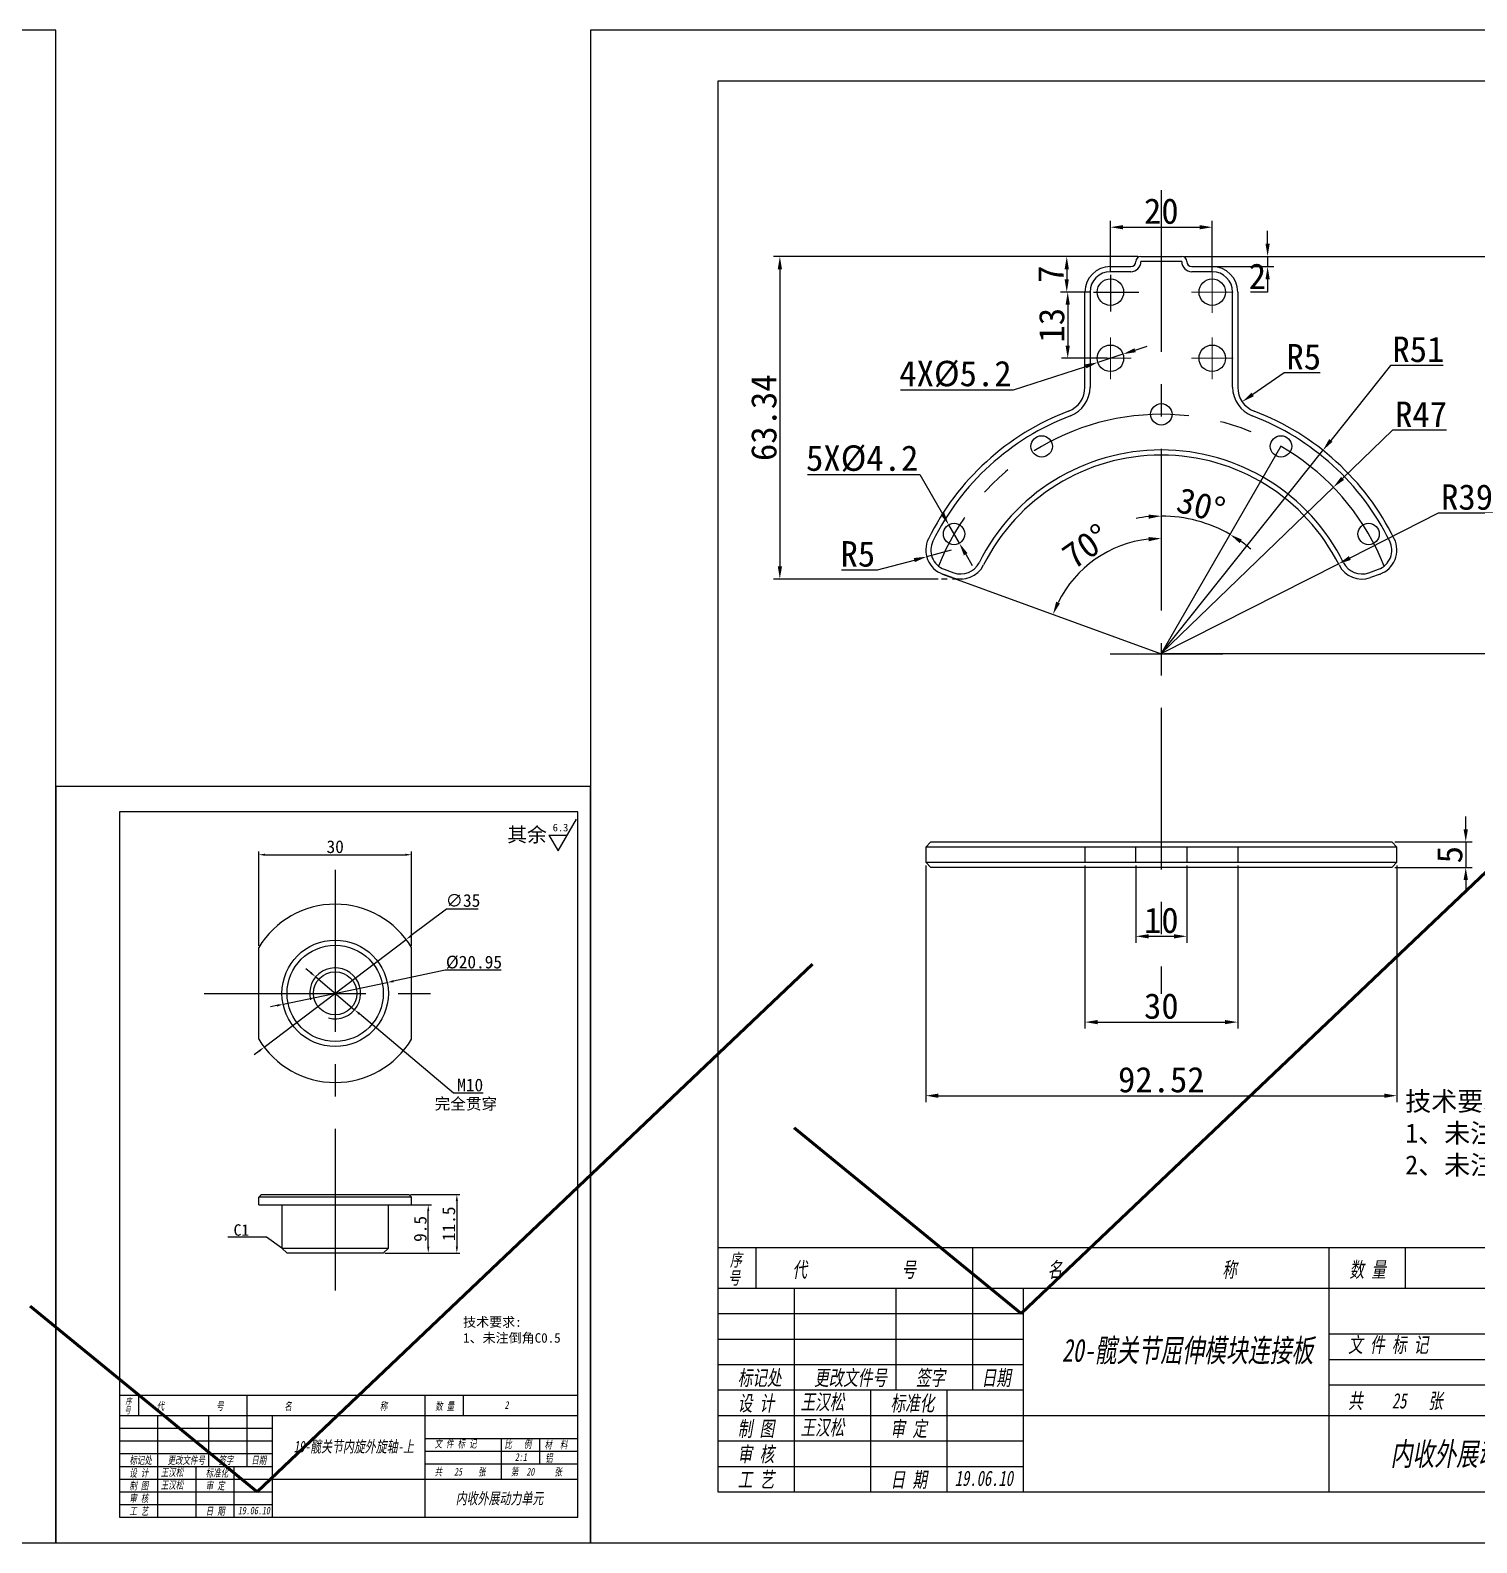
# Model space of a CAD drawing. Header units: millimetres. Extents: x 8840 to 20870, y -7456 to 1741.
# Drawn here: x 14509.9 to 14794, y -6249.8 to -5952.8 of the extents above; entities that cross this region are included whole.
import ezdxf

# ---------------------------------------------------------------- set-up
doc = ezdxf.new("R2010")
doc.units = ezdxf.units.MM
doc.linetypes.add('CENTER', pattern=[50.8, 31.75, -6.35, 6.35, -6.35])
doc.linetypes.add('JIS_02_2.0', pattern=[3, 2, -1])
doc.layers.get('0').update_dxf_attribs({"lineweight": 25})
for name, color, linetype in [('中心线', 5, 'CENTER'), ('临时线', 6, 'Continuous'), ('尺寸', 4, 'Continuous'), ('尺寸标注', 4, 'Continuous'), ('文字', 7, 'Continuous'), ('细实线', 2, 'Continuous'), ('虚线', 1, 'JIS_02_2.0')]:
    doc.layers.add(name, color=color, linetype=linetype)
doc.layers.add('粗实线', color=7, linetype='Continuous', lineweight=25)
doc.styles.get("Standard").update_dxf_attribs({"font": ''})
doc.styles.add('样式 2', font='', dxfattribs={"width": 0.7, "oblique": 10})
doc.styles.get('Standard').set_extended_font_data('SimSun')
doc.styles.get('样式 2').set_extended_font_data('SimSun')
doc.dimstyles.new('ISO-25 1.1', dxfattribs={"dimtxt": 5, "dimasz": 2.5, "dimexe": 1.25, "dimexo": 0.625, "dimtad": 1, "dimtoh": 1, "dimdsep": 46, "dimtxsty": 'Standard', "dimcen": 2.5, "dimclrt": 7, "dimadec": 0, "dimazin": 0, "dimtfac": 1, "dimtmove": 0, "dimatfit": 3, "dimfxl": 1, "dimarcsym": 0})
doc.dimstyles.new('ISO-25 2.1', dxfattribs={"dimscale": 0.5, "dimtxt": 5, "dimasz": 2.5, "dimexe": 1.25, "dimexo": 0.625, "dimtad": 1, "dimtoh": 1, "dimdec": 1, "dimdsep": 46, "dimtxsty": 'Standard', "dimcen": 2.5, "dimclrt": 7, "dimadec": 0, "dimazin": 0, "dimtfac": 1, "dimtdec": 1, "dimtmove": 0, "dimatfit": 3, "dimfxl": 1, "dimarcsym": 0})

# ---------------------------------------------------------------- blocks, each defined once
blk = doc.blocks.new('ra')
at = {"layer": '细实线'}
for p, q in [((0, 0), (6, 10.39)), ((-3, 5.2), (0, 0)), ((-3, 5.2), (3, 5.2))]:
    blk.add_line(p, q, dxfattribs=at)
at = {"layer": '文字'}
blk.add_attdef('RA', (-1.78, 6.39), '', height=2.5, dxfattribs=at)
blk = doc.blocks.new('*D801')
at = {"layer": 'Defpoints', "color": 0}
for p in [(14583.73, -6131.37), (14555.85, -6152.52)]:
    blk.add_point(p, dxfattribs=at)
at = {"layer": '尺寸标注', "color": 0, "lineweight": -2}
for p, q in [((14591.62, -6125.38), (14584.73, -6130.61)), ((14597.84, -6125.38), (14591.62, -6125.38)), ((14555.85, -6152.52), (14583.73, -6131.37)), ((14554.85, -6153.28), (14553.86, -6154.03))]:
    blk.add_line(p, q, dxfattribs=at)
at = {"layer": '尺寸标注', "color": 0}
for points in [[(14584.6, -6130.44), (14584.85, -6130.78), (14583.73, -6131.37)], [(14554.73, -6153.11), (14554.98, -6153.44), (14555.85, -6152.52)]]:
    blk.add_solid(points, dxfattribs=at)
at = {"layer": '尺寸标注', "color": 7, "insert": (14594.89, -6123.72), "char_height": 2.5, "attachment_point": 5}
blk.add_mtext('∅35', dxfattribs=at)
blk = doc.blocks.new('*D802')
at = {"layer": 'Defpoints', "color": 0}
for p in [(14565.97, -6138.72), (14573.61, -6145.17)]:
    blk.add_point(p, dxfattribs=at)
at = {"layer": '尺寸标注', "color": 0, "lineweight": -2}
for p, q in [((14565.01, -6137.91), (14564.05, -6137.11)), ((14565.97, -6138.72), (14573.61, -6145.17)), ((14593.01, -6161.52), (14574.57, -6145.97)), ((14598.85, -6161.52), (14593.01, -6161.52))]:
    blk.add_line(p, q, dxfattribs=at)
at = {"layer": '尺寸标注', "color": 0}
for points in [[(14565.14, -6137.76), (14564.88, -6138.07), (14565.97, -6138.72)], [(14574.7, -6145.81), (14574.43, -6146.13), (14573.61, -6145.17)]]:
    blk.add_solid(points, dxfattribs=at)
at = {"layer": '尺寸标注', "color": 7, "insert": (14596.3, -6159.96), "char_height": 2.5, "attachment_point": 5}
blk.add_mtext('M10', dxfattribs=at)
blk = doc.blocks.new('*D803')
at = {"layer": 'Defpoints', "color": 0}
for p in [(14580.02, -6139.8), (14559.56, -6144.09)]:
    blk.add_point(p, dxfattribs=at)
at = {"layer": '尺寸标注', "color": 0, "lineweight": -2}
for p, q in [((14591.39, -6137.42), (14581.24, -6139.54)), ((14602.37, -6137.42), (14591.39, -6137.42)), ((14559.56, -6144.09), (14580.02, -6139.8)), ((14558.34, -6144.34), (14557.11, -6144.6))]:
    blk.add_line(p, q, dxfattribs=at)
at = {"layer": '尺寸标注', "color": 0}
for points in [[(14581.2, -6139.34), (14581.28, -6139.75), (14580.02, -6139.8)], [(14558.29, -6144.14), (14558.38, -6144.55), (14559.56, -6144.09)]]:
    blk.add_solid(points, dxfattribs=at)
at = {"layer": '尺寸标注', "color": 7, "insert": (14597.04, -6135.85), "char_height": 2.5, "attachment_point": 5}
blk.add_mtext('%%c20.95', dxfattribs=at)
blk = doc.blocks.new('*D804')
at = {"layer": 'Defpoints', "color": 0}
for p in [(14584.79, -6114.72), (14554.79, -6132.93), (14584.79, -6132.93)]:
    blk.add_point(p, dxfattribs=at)
at = {"layer": '尺寸标注', "color": 0, "lineweight": -2}
for p, q in [((14554.79, -6132.62), (14554.79, -6114.09)), ((14556.04, -6114.72), (14583.54, -6114.72)), ((14584.79, -6132.62), (14584.79, -6114.09))]:
    blk.add_line(p, q, dxfattribs=at)
at = {"layer": '尺寸标注', "color": 0}
for points in [[(14556.04, -6114.51), (14556.04, -6114.93), (14554.79, -6114.72)], [(14583.54, -6114.51), (14583.54, -6114.93), (14584.79, -6114.72)]]:
    blk.add_solid(points, dxfattribs=at)
at = {"layer": '尺寸标注', "color": 7, "insert": (14569.79, -6113.16), "char_height": 2.5, "attachment_point": 5}
blk.add_mtext('30', dxfattribs=at)
blk = doc.blocks.new('*D805')
at = {"layer": 'Defpoints', "color": 0}
for p in [(14580.24, -6183.45), (14588.07, -6183.45), (14579.24, -6192.95)]:
    blk.add_point(p, dxfattribs=at)
at = {"layer": '尺寸标注', "color": 0, "lineweight": -2}
for p, q in [((14580.55, -6183.45), (14588.69, -6183.45)), ((14588.07, -6191.7), (14588.07, -6184.7)), ((14579.55, -6192.95), (14588.69, -6192.95))]:
    blk.add_line(p, q, dxfattribs=at)
at = {"layer": '尺寸标注', "color": 0}
for points in [[(14587.86, -6184.7), (14588.27, -6184.7), (14588.07, -6183.45)], [(14587.86, -6191.7), (14588.27, -6191.7), (14588.07, -6192.95)]]:
    blk.add_solid(points, dxfattribs=at)
at = {"layer": '尺寸标注', "color": 7, "insert": (14586.5, -6188.2), "char_height": 2.5, "attachment_point": 5, "rotation": 90}
blk.add_mtext('9.5', dxfattribs=at)
blk = doc.blocks.new('*D806')
at = {"layer": 'Defpoints', "color": 0}
for p in [(14584.29, -6181.45), (14579.24, -6192.95), (14593.68, -6192.95)]:
    blk.add_point(p, dxfattribs=at)
at = {"layer": '尺寸标注', "color": 0, "lineweight": -2}
for p, q in [((14584.6, -6181.45), (14594.3, -6181.45)), ((14593.68, -6182.7), (14593.68, -6191.7)), ((14579.55, -6192.95), (14594.3, -6192.95))]:
    blk.add_line(p, q, dxfattribs=at)
at = {"layer": '尺寸标注', "color": 0}
for points in [[(14593.47, -6182.7), (14593.89, -6182.7), (14593.68, -6181.45)], [(14593.47, -6191.7), (14593.89, -6191.7), (14593.68, -6192.95)]]:
    blk.add_solid(points, dxfattribs=at)
at = {"layer": '尺寸标注', "color": 7, "insert": (14592.12, -6187.2), "char_height": 2.5, "attachment_point": 5, "rotation": 90}
blk.add_mtext('11.5', dxfattribs=at)
blk = doc.blocks.new('SW_CENTERMARKSYMBOL_2')
at = {"color": 0, "linetype": 'Continuous', "lineweight": 0}
for p, q in [((0, 2.5), (0, 4.1)), ((-2.5, 0), (-4.1, 0)), ((0, 0), (-2.5, 0)), ((0, 0), (0, 2.5)), ((0, 0), (0, -2.5)), ((0, 0), (2.5, 0)), ((2.5, 0), (4.1, 0)), ((0, -2.5), (0, -4.1))]:
    blk.add_line(p, q, dxfattribs=at)
blk = doc.blocks.new('SW_CENTERMARKSYMBOL_3')
at = {"color": 0, "linetype": 'Continuous', "lineweight": 0}
for p, q in [((0, 2.5), (0, 4.1)), ((-2.5, 0), (-4.1, 0)), ((0, 0), (-2.5, 0)), ((0, 0), (0, 2.5)), ((0, 0), (0, -2.5)), ((0, 0), (2.5, 0)), ((2.5, 0), (4.1, 0)), ((0, -2.5), (0, -4.1))]:
    blk.add_line(p, q, dxfattribs=at)
blk = doc.blocks.new('SW_CENTERMARKSYMBOL_4')
at = {"color": 0, "linetype": 'Continuous', "lineweight": 0}
for p, q in [((0, 2.5), (0, 4.1)), ((-2.5, 0), (-4.1, 0)), ((0, 0), (-2.5, 0)), ((0, 0), (0, 2.5)), ((0, 0), (0, -2.5)), ((0, 0), (2.5, 0)), ((2.5, 0), (4.1, 0)), ((0, -2.5), (0, -4.1))]:
    blk.add_line(p, q, dxfattribs=at)
blk = doc.blocks.new('*D807')
at = {"layer": 'Defpoints', "color": 0}
for p in [(14777.28, -6112.21), (14777.28, -6117.21), (14791.8, -6117.21)]:
    blk.add_point(p, dxfattribs=at)
at = {"layer": '尺寸标注', "color": 0, "lineweight": -2}
for p, q in [((14791.8, -6109.71), (14791.8, -6107.21)), ((14777.9, -6112.21), (14793.05, -6112.21)), ((14791.8, -6112.21), (14791.8, -6117.21)), ((14777.9, -6117.21), (14793.05, -6117.21)), ((14791.8, -6119.71), (14791.8, -6122.21))]:
    blk.add_line(p, q, dxfattribs=at)
at = {"layer": '尺寸标注', "color": 0}
for points in [[(14791.38, -6109.71), (14792.22, -6109.71), (14791.8, -6112.21)], [(14791.38, -6119.71), (14792.22, -6119.71), (14791.8, -6117.21)]]:
    blk.add_solid(points, dxfattribs=at)
at = {"layer": '尺寸标注', "color": 7, "insert": (14788.67, -6114.71), "char_height": 5, "attachment_point": 5, "rotation": 90}
blk.add_mtext('5', dxfattribs=at)
blk = doc.blocks.new('*D808')
at = {"layer": 'Defpoints', "color": 0}
for p in [(14727.02, -6116.21), (14737.02, -6116.21), (14737.02, -6130.74)]:
    blk.add_point(p, dxfattribs=at)
at = {"layer": '尺寸标注', "color": 0, "lineweight": -2}
for p, q in [((14727.02, -6116.83), (14727.02, -6131.99)), ((14737.02, -6116.83), (14737.02, -6131.99)), ((14729.52, -6130.74), (14734.52, -6130.74))]:
    blk.add_line(p, q, dxfattribs=at)
at = {"layer": '尺寸标注', "color": 0}
for points in [[(14729.52, -6130.33), (14729.52, -6131.16), (14727.02, -6130.74)], [(14734.52, -6130.33), (14734.52, -6131.16), (14737.02, -6130.74)]]:
    blk.add_solid(points, dxfattribs=at)
at = {"layer": '尺寸标注', "color": 7, "insert": (14732.02, -6127.62), "char_height": 5, "attachment_point": 5}
blk.add_mtext('10', dxfattribs=at)
blk = doc.blocks.new('*D809')
at = {"layer": 'Defpoints', "color": 0}
for p in [(14717.02, -6116.21), (14747.02, -6116.21), (14747.02, -6147.59)]:
    blk.add_point(p, dxfattribs=at)
at = {"layer": '尺寸标注', "color": 0, "lineweight": -2}
for p, q in [((14717.02, -6116.83), (14717.02, -6148.84)), ((14747.02, -6116.83), (14747.02, -6148.84)), ((14719.52, -6147.59), (14744.52, -6147.59))]:
    blk.add_line(p, q, dxfattribs=at)
at = {"layer": '尺寸标注', "color": 0}
for points in [[(14719.52, -6147.17), (14719.52, -6148.01), (14717.02, -6147.59)], [(14744.52, -6147.17), (14744.52, -6148.01), (14747.02, -6147.59)]]:
    blk.add_solid(points, dxfattribs=at)
at = {"layer": '尺寸标注', "color": 7, "insert": (14732.02, -6144.47), "char_height": 5, "attachment_point": 5}
blk.add_mtext('30', dxfattribs=at)
blk = doc.blocks.new('*D810')
at = {"layer": 'Defpoints', "color": 0}
for p in [(14685.76, -6116.21), (14778.28, -6116.21), (14778.28, -6162.04)]:
    blk.add_point(p, dxfattribs=at)
at = {"layer": '尺寸标注', "color": 0, "lineweight": -2}
for p, q in [((14685.76, -6116.83), (14685.76, -6163.29)), ((14778.28, -6116.83), (14778.28, -6163.29)), ((14688.26, -6162.04), (14775.78, -6162.04))]:
    blk.add_line(p, q, dxfattribs=at)
at = {"layer": '尺寸标注', "color": 0}
for points in [[(14688.26, -6161.62), (14688.26, -6162.46), (14685.76, -6162.04)], [(14775.78, -6161.62), (14775.78, -6162.46), (14778.28, -6162.04)]]:
    blk.add_solid(points, dxfattribs=at)
at = {"layer": '尺寸标注', "color": 7, "insert": (14732.02, -6158.92), "char_height": 5, "attachment_point": 5}
blk.add_mtext('92.52', dxfattribs=at)
blk = doc.blocks.new('*D811')
at = {"layer": 'Defpoints', "color": 0}
for p in [(14742.02, -5991.5), (14722.02, -6000.87), (14742.02, -6000.94)]:
    blk.add_point(p, dxfattribs=at)
at = {"layer": '尺寸标注', "color": 0, "lineweight": -2}
for p, q in [((14722.02, -6000.25), (14722.02, -5990.25)), ((14742.02, -6000.32), (14742.02, -5990.25)), ((14724.52, -5991.5), (14739.52, -5991.5))]:
    blk.add_line(p, q, dxfattribs=at)
at = {"layer": '尺寸标注', "color": 0}
for points in [[(14724.52, -5991.08), (14724.52, -5991.92), (14722.02, -5991.5)], [(14739.52, -5991.08), (14739.52, -5991.92), (14742.02, -5991.5)]]:
    blk.add_solid(points, dxfattribs=at)
at = {"layer": '尺寸标注', "color": 7, "insert": (14732.02, -5988.37), "char_height": 5, "attachment_point": 5}
blk.add_mtext('20', dxfattribs=at)
blk = doc.blocks.new('*D812')
at = {"layer": 'Defpoints', "color": 0}
for p in [(14718.7, -6004.24), (14713.64, -6017.24), (14722.02, -6017.24)]:
    blk.add_point(p, dxfattribs=at)
at = {"layer": '尺寸标注', "color": 0, "lineweight": -2}
for p, q in [((14718.08, -6004.24), (14712.39, -6004.24)), ((14713.64, -6006.74), (14713.64, -6014.74)), ((14721.4, -6017.24), (14712.39, -6017.24))]:
    blk.add_line(p, q, dxfattribs=at)
at = {"layer": '尺寸标注', "color": 0}
for points in [[(14713.22, -6006.74), (14714.06, -6006.74), (14713.64, -6004.24)], [(14713.22, -6014.74), (14714.06, -6014.74), (14713.64, -6017.24)]]:
    blk.add_solid(points, dxfattribs=at)
at = {"layer": '尺寸标注', "color": 7, "insert": (14710.51, -6010.74), "char_height": 5, "attachment_point": 5, "rotation": 90}
blk.add_mtext('13', dxfattribs=at)
blk = doc.blocks.new('*D813')
at = {"layer": 'Defpoints', "color": 0}
for p in [(14728.02, -5997.24), (14713.45, -6004.24), (14718.7, -6004.24)]:
    blk.add_point(p, dxfattribs=at)
at = {"layer": '尺寸标注', "color": 0, "lineweight": -2}
for p, q in [((14727.4, -5997.24), (14712.2, -5997.24)), ((14713.45, -5999.74), (14713.45, -6001.74)), ((14718.08, -6004.24), (14712.2, -6004.24))]:
    blk.add_line(p, q, dxfattribs=at)
at = {"layer": '尺寸标注', "color": 0}
for points in [[(14713.03, -5999.74), (14713.86, -5999.74), (14713.45, -5997.24)], [(14713.03, -6001.74), (14713.86, -6001.74), (14713.45, -6004.24)]]:
    blk.add_solid(points, dxfattribs=at)
at = {"layer": '尺寸标注', "color": 7, "insert": (14710.32, -6000.74), "char_height": 5, "attachment_point": 5, "rotation": 90}
blk.add_mtext('7', dxfattribs=at)
blk = doc.blocks.new('*D814')
at = {"layer": 'Defpoints', "color": 0}
for p in [(14736.02, -5997.24), (14738.02, -5999.24), (14752.89, -5999.24)]:
    blk.add_point(p, dxfattribs=at)
at = {"layer": '尺寸标注', "color": 0, "lineweight": -2}
for p, q in [((14752.89, -5994.74), (14752.89, -5992.24)), ((14736.65, -5997.24), (14754.14, -5997.24)), ((14738.65, -5999.24), (14754.14, -5999.24)), ((14752.89, -5997.24), (14752.89, -5999.24)), ((14752.89, -6001.74), (14752.89, -6004.24)), ((14752.89, -6004.24), (14749.52, -6004.24))]:
    blk.add_line(p, q, dxfattribs=at)
at = {"layer": '尺寸标注', "color": 0}
for points in [[(14752.48, -5994.74), (14753.31, -5994.74), (14752.89, -5997.24)], [(14752.48, -6001.74), (14753.31, -6001.74), (14752.89, -5999.24)]]:
    blk.add_solid(points, dxfattribs=at)
at = {"layer": '尺寸标注', "color": 7, "insert": (14750.89, -6001.12), "char_height": 5, "attachment_point": 5}
blk.add_mtext('2', dxfattribs=at)
blk = doc.blocks.new('*D815')
at = {"layer": 'Defpoints', "color": 0, "lineweight": 30}
for p in [(14752.02, -6022.94), (14747.9, -6025.77)]:
    blk.add_point(p, dxfattribs=at)
at = {"layer": '尺寸标注', "color": 0, "lineweight": -2}
for p, q in [((14756.14, -6020.1), (14749.96, -6024.35)), ((14763.21, -6020.1), (14756.14, -6020.1))]:
    blk.add_line(p, q, dxfattribs=at)
at = {"layer": '尺寸标注', "color": 0, "lineweight": 30}
blk.add_solid([(14749.72, -6024.01), (14750.2, -6024.7), (14747.9, -6025.77)], dxfattribs=at)
at = {"layer": '尺寸标注', "color": 7, "insert": (14759.99, -6016.98), "char_height": 5, "attachment_point": 5}
blk.add_mtext('R5', dxfattribs=at)
blk = doc.blocks.new('*D816')
at = {"layer": 'Defpoints', "color": 0}
for p in [(14724.49, -6016.43), (14719.55, -6018.05)]:
    blk.add_point(p, dxfattribs=at)
at = {"layer": '尺寸标注', "color": 0, "lineweight": -2}
for p, q in [((14724.49, -6016.43), (14719.55, -6018.05)), ((14726.87, -6015.66), (14729.24, -6014.88)), ((14703.01, -6023.46), (14717.17, -6018.83)), ((14680.8, -6023.46), (14703.01, -6023.46))]:
    blk.add_line(p, q, dxfattribs=at)
at = {"layer": '尺寸标注', "color": 0}
for points in [[(14726.74, -6015.26), (14727, -6016.05), (14724.49, -6016.43)], [(14717.04, -6018.43), (14717.3, -6019.22), (14719.55, -6018.05)]]:
    blk.add_solid(points, dxfattribs=at)
at = {"layer": '尺寸标注', "color": 7, "insert": (14691.59, -6020.34), "char_height": 5, "attachment_point": 5}
blk.add_mtext('4X%%c5.2', dxfattribs=at)
blk = doc.blocks.new('*D817')
at = {"layer": 'Defpoints', "color": 0}
for p in [(14763.75, -6035.32), (14732.02, -6075.24)]:
    blk.add_point(p, dxfattribs=at)
at = {"layer": '尺寸标注', "color": 0, "lineweight": -2}
for p, q in [((14777.01, -6018.63), (14765.31, -6033.36)), ((14787.36, -6018.63), (14777.01, -6018.63)), ((14732.02, -6075.24), (14763.75, -6035.32))]:
    blk.add_line(p, q, dxfattribs=at)
at = {"layer": '尺寸标注', "color": 0}
blk.add_solid([(14764.98, -6033.1), (14765.63, -6033.62), (14763.75, -6035.32)], dxfattribs=at)
at = {"layer": '尺寸标注', "color": 7, "insert": (14782.5, -6015.51), "char_height": 5, "attachment_point": 5}
blk.add_mtext('R51', dxfattribs=at)
blk = doc.blocks.new('*D818')
at = {"layer": 'Defpoints', "color": 0}
for p in [(14765.81, -6042.57), (14732.02, -6075.24)]:
    blk.add_point(p, dxfattribs=at)
at = {"layer": '尺寸标注', "color": 0, "lineweight": -2}
for p, q in [((14777.39, -6031.36), (14767.6, -6040.83)), ((14788.04, -6031.36), (14777.39, -6031.36)), ((14732.02, -6075.24), (14765.81, -6042.57))]:
    blk.add_line(p, q, dxfattribs=at)
at = {"layer": '尺寸标注', "color": 0}
blk.add_solid([(14767.31, -6040.53), (14767.89, -6041.13), (14765.81, -6042.57)], dxfattribs=at)
at = {"layer": '尺寸标注', "color": 7, "insert": (14783.03, -6028.24), "char_height": 5, "attachment_point": 5}
blk.add_mtext('R47', dxfattribs=at)
blk = doc.blocks.new('*D819')
at = {"layer": 'Defpoints', "color": 0}
for p in [(14732.02, -5984.25), (14755.52, -6034.54), (14741.26, -6049.85), (14732.02, -6075.24), (14732.02, -6142.02)]:
    blk.add_point(p, dxfattribs=at)
at = {"layer": '尺寸标注', "color": 0, "lineweight": -2}
for start, end in [(95.3022, 100.6044), (60, 90), (49.3956, 54.6978)]:
    blk.add_arc((14732.02, -6075.24), 27.02, start, end, dxfattribs=at)
at = {"layer": '尺寸标注', "color": 0}
for points in [[(14729.5, -6047.92), (14729.54, -6048.75), (14732.02, -6048.22)], [(14747.41, -6053.54), (14747.86, -6052.84), (14745.53, -6051.84)]]:
    blk.add_solid(points, dxfattribs=at)
at = {"layer": '尺寸标注', "color": 7, "insert": (14739.82, -6046.12), "char_height": 5, "attachment_point": 5, "rotation": 345}
blk.add_mtext('30°', dxfattribs=at)
blk = doc.blocks.new('*D820')
at = {"layer": 'Defpoints', "color": 0}
for p in [(14690.27, -6049.92), (14692.36, -6053.56)]:
    blk.add_point(p, dxfattribs=at)
at = {"layer": '尺寸标注', "color": 0, "lineweight": -2}
for p, q in [((14662.57, -6040.08), (14684.61, -6040.08)), ((14684.61, -6040.08), (14689.02, -6047.75)), ((14692.36, -6053.56), (14690.27, -6049.92)), ((14693.61, -6055.73), (14694.86, -6057.9))]:
    blk.add_line(p, q, dxfattribs=at)
at = {"layer": '尺寸标注', "color": 0}
for points in [[(14689.39, -6047.55), (14688.66, -6047.96), (14690.27, -6049.92)], [(14693.97, -6055.52), (14693.25, -6055.94), (14692.36, -6053.56)]]:
    blk.add_solid(points, dxfattribs=at)
at = {"layer": '尺寸标注', "color": 7, "insert": (14673.28, -6036.95), "char_height": 5, "attachment_point": 5}
blk.add_mtext('5X%%c4.2', dxfattribs=at)
blk = doc.blocks.new('*D821')
at = {"layer": 'Defpoints', "color": 0}
for p in [(14732.02, -5984.25), (14723.06, -6054.46), (14689.05, -6059.6), (14732.02, -6075.24), (14732.02, -6142.02)]:
    blk.add_point(p, dxfattribs=at)
at = {"layer": '尺寸标注', "color": 0, "lineweight": -2}
blk.add_arc((14732.02, -6075.24), 22.63, 96.3333, 153.6667, dxfattribs=at)
at = {"layer": '尺寸标注', "color": 0}
for points in [[(14729.5, -6052.34), (14729.55, -6053.17), (14732.02, -6052.61)], [(14712.12, -6065.37), (14711.36, -6065.04), (14710.76, -6067.5)]]:
    blk.add_solid(points, dxfattribs=at)
at = {"layer": '尺寸标注', "color": 7, "insert": (14717.25, -6054.15), "char_height": 5, "attachment_point": 5, "rotation": 35}
blk.add_mtext('70°', dxfattribs=at)
blk = doc.blocks.new('*D822')
at = {"layer": 'Defpoints', "color": 0}
for p in [(14690.76, -6054.9), (14685.93, -6056.21)]:
    blk.add_point(p, dxfattribs=at)
at = {"layer": '尺寸标注', "color": 0, "lineweight": -2}
for p, q in [((14690.76, -6054.9), (14685.93, -6056.21)), ((14676.28, -6058.81), (14683.52, -6056.86)), ((14669.21, -6058.81), (14676.28, -6058.81))]:
    blk.add_line(p, q, dxfattribs=at)
at = {"layer": '尺寸标注', "color": 0}
blk.add_solid([(14683.41, -6056.46), (14683.63, -6057.26), (14685.93, -6056.21)], dxfattribs=at)
at = {"layer": '尺寸标注', "color": 7, "insert": (14672.43, -6055.69), "char_height": 5, "attachment_point": 5}
blk.add_mtext('R5', dxfattribs=at)
blk = doc.blocks.new('*D823')
at = {"layer": 'Defpoints', "color": 0}
for p in [(14766.8, -6057.6), (14732.02, -6075.24)]:
    blk.add_point(p, dxfattribs=at)
at = {"layer": '尺寸标注', "color": 0, "lineweight": -2}
for p, q in [((14786.41, -6047.65), (14769.03, -6056.47)), ((14797.09, -6047.65), (14786.41, -6047.65)), ((14732.02, -6075.24), (14766.8, -6057.6))]:
    blk.add_line(p, q, dxfattribs=at)
at = {"layer": '尺寸标注', "color": 0}
blk.add_solid([(14768.84, -6056.09), (14769.22, -6056.84), (14766.8, -6057.6)], dxfattribs=at)
at = {"layer": '尺寸标注', "color": 7, "insert": (14792.06, -6044.52), "char_height": 5, "attachment_point": 5}
blk.add_mtext('R39', dxfattribs=at)
blk = doc.blocks.new('*D826')
at = {"layer": 'Defpoints', "color": 0}
for p in [(14736.02, -5997.24), (14811.67, -5997.24), (14732.02, -6075.24)]:
    blk.add_point(p, dxfattribs=at)
at = {"layer": '尺寸标注', "color": 0, "lineweight": -2}
for p, q in [((14736.65, -5997.24), (14812.92, -5997.24)), ((14811.67, -6072.74), (14811.67, -5999.74)), ((14732.65, -6075.24), (14812.92, -6075.24))]:
    blk.add_line(p, q, dxfattribs=at)
at = {"layer": '尺寸标注', "color": 0}
for points in [[(14811.25, -5999.74), (14812.08, -5999.74), (14811.67, -5997.24)], [(14811.25, -6072.74), (14812.08, -6072.74), (14811.67, -6075.24)]]:
    blk.add_solid(points, dxfattribs=at)
at = {"layer": '尺寸标注', "color": 7, "insert": (14808.54, -6036.24), "char_height": 5, "attachment_point": 5, "rotation": 90}
blk.add_mtext('78', dxfattribs=at)
blk = doc.blocks.new('*D827')
at = {"layer": 'Defpoints', "color": 0}
for p in [(14728.02, -5997.24), (14657.11, -6060.58), (14688.85, -6060.58)]:
    blk.add_point(p, dxfattribs=at)
at = {"layer": '尺寸标注', "color": 0, "lineweight": -2}
for p, q in [((14727.4, -5997.24), (14655.86, -5997.24)), ((14657.11, -5999.74), (14657.11, -6058.08)), ((14688.22, -6060.58), (14655.86, -6060.58))]:
    blk.add_line(p, q, dxfattribs=at)
at = {"layer": '尺寸标注', "color": 0}
for points in [[(14656.7, -5999.74), (14657.53, -5999.74), (14657.11, -5997.24)], [(14656.7, -6058.08), (14657.53, -6058.08), (14657.11, -6060.58)]]:
    blk.add_solid(points, dxfattribs=at)
at = {"layer": '尺寸标注', "color": 7, "insert": (14653.99, -6028.91), "char_height": 5, "attachment_point": 5, "rotation": 90}
blk.add_mtext('63.34', dxfattribs=at)
blk = doc.blocks.new('CHECK_DWG')
at = {"layer": '粗实线', "color": 1, "linetype": 'ByBlock', "lineweight": 50}
blk.add_line((0, 0), (109.02, 103.6), dxfattribs=at)
at = {"layer": '粗实线', "color": 1, "linetype": 'ByBlock', "lineweight": 50, "ltscale": 2}
blk.add_line((-44.59, 36.45), (0, 0), dxfattribs=at)

msp = doc.modelspace()

# ---------------------------------------------------------------- linework, layer by layer
for p, q in [((14824.91, -5962.824), (14644.91, -5962.824)), ((14644.91, -5962.824), (14644.91, -6239.824)), ((14617.41, -6106.324), (14527.41, -6106.324)), ((14527.41, -6106.324), (14527.41, -6244.824)), ((14617.41, -6244.824), (14617.41, -6106.324)), ((14644.91, -6191.824), (14824.91, -6191.824)), ((14652.41, -6191.824), (14652.41, -6199.824)), ((14694.91, -6191.824), (14694.91, -6199.824)), ((14764.91, -6191.824), (14764.91, -6239.824)), ((14779.91, -6191.824), (14779.91, -6199.824)), ((14644.91, -6199.824), (14824.91, -6199.824)), ((14704.91, -6199.824), (14704.91, -6239.824)), ((14764.91, -6208.824), (14824.91, -6208.824)), ((14644.91, -6214.824), (14704.91, -6214.824)), ((14527.41, -6220.824), (14617.41, -6220.824)), ((14531.16, -6220.824), (14531.16, -6224.824)), ((14552.41, -6220.824), (14552.41, -6224.824)), ((14587.41, -6220.824), (14587.41, -6244.824)), ((14594.91, -6220.824), (14594.91, -6224.824)), ((14527.41, -6224.824), (14617.41, -6224.824)), ((14557.41, -6224.824), (14557.41, -6244.824)), ((14704.91, -6224.824), (14824.91, -6224.824)), ((14587.41, -6229.324), (14617.41, -6229.324)), ((14527.41, -6232.324), (14557.41, -6232.324)), ((14557.41, -6237.324), (14617.41, -6237.324)), ((14644.91, -6239.824), (14824.91, -6239.824)), ((14527.41, -6244.824), (14617.41, -6244.824))]:
    msp.add_line(p, q)
for points in [[(14304.91, -6249.824), (14514.91, -6249.824), (14514.91, -5952.824), (14304.91, -5952.824)], [(14619.91, -6249.824), (14829.91, -6249.824), (14829.91, -5952.824), (14619.91, -5952.824)], [(14514.91, -6249.824), (14619.91, -6249.824), (14619.91, -6101.324), (14514.91, -6101.324)]]:
    msp.add_lwpolyline(points, close=True)
at = {"layer": '中心线'}
for p, q in [((14732.02, -5984.246), (14732.02, -6142.018)), ((14722.02, -6000.871), (14722.02, -6008.074)), ((14718.702, -6004.242), (14727.622, -6004.242)), ((14721.995, -6075.242), (14744.068, -6075.242)), ((14569.788, -6117.717), (14569.788, -6206.2)), ((14544.035, -6141.943), (14594.472, -6141.943))]:
    msp.add_line(p, q, dxfattribs=at)
msp.add_arc((14732.02, -6075.242), 47, 21.46631, 158.53369, dxfattribs=at)
at = {"layer": '临时线'}
for p, q in [((14659.91, -6199.824), (14659.91, -6239.824)), ((14679.91, -6199.824), (14679.91, -6219.824)), ((14694.91, -6199.824), (14694.91, -6219.824)), ((14644.91, -6204.824), (14704.91, -6204.824)), ((14644.91, -6209.824), (14704.91, -6209.824)), ((14764.91, -6213.824), (14824.91, -6213.824)), ((14764.91, -6218.824), (14824.91, -6218.824)), ((14644.91, -6219.824), (14704.91, -6219.824)), ((14674.91, -6219.824), (14674.91, -6239.824)), ((14689.91, -6219.824), (14689.91, -6239.824)), ((14534.91, -6224.824), (14534.91, -6244.824)), ((14544.91, -6224.824), (14544.91, -6234.824)), ((14552.41, -6224.824), (14552.41, -6234.824)), ((14644.91, -6224.824), (14704.91, -6224.824)), ((14527.41, -6227.324), (14557.41, -6227.324)), ((14527.41, -6229.824), (14557.41, -6229.824)), ((14602.391, -6229.324), (14602.391, -6237.324)), ((14609.891, -6229.324), (14609.891, -6234.324)), ((14644.91, -6229.824), (14704.91, -6229.824)), ((14587.41, -6231.824), (14617.41, -6231.824)), ((14527.41, -6234.824), (14557.41, -6234.824)), ((14542.41, -6234.824), (14542.41, -6244.824)), ((14549.91, -6234.824), (14549.91, -6244.824)), ((14587.41, -6234.324), (14617.41, -6234.324)), ((14644.91, -6234.824), (14704.91, -6234.824)), ((14527.41, -6237.324), (14557.41, -6237.324)), ((14527.41, -6239.824), (14557.41, -6239.824)), ((14527.41, -6242.324), (14557.41, -6242.324))]:
    msp.add_line(p, q, dxfattribs=at)
at = {"layer": '尺寸标注'}
for p, q in [((14732.02, -6075.242), (14755.52, -6034.539)), ((14689.05, -6059.603), (14732.02, -6075.242)), ((14556.295, -6189.821), (14548.693, -6189.791)), ((14559.338, -6191.951), (14556.295, -6189.821))]:
    msp.add_line(p, q, dxfattribs=at)
at = {"layer": '粗实线'}
for p, q in [((14722.02, -5999.242), (14726.02, -5999.242)), ((14728.02, -5997.242), (14736.02, -5997.242)), ((14736.02, -5998.242), (14728.02, -5998.242)), ((14738.02, -5999.242), (14742.02, -5999.242)), ((14726.02, -6000.242), (14722.02, -6000.242)), ((14742.02, -6000.242), (14738.02, -6000.242)), ((14717.02, -6022.936), (14717.02, -6004.242)), ((14718.02, -6004.242), (14718.02, -6022.936)), ((14746.02, -6022.936), (14746.02, -6004.242)), ((14689.392, -6058.663), (14691.283, -6059.351)), ((14772.757, -6059.351), (14774.648, -6058.663)), ((14690.941, -6060.291), (14689.05, -6059.603)), ((14774.99, -6059.603), (14773.099, -6060.291)), ((14686.76, -6112.206), (14685.76, -6113.206)), ((14686.76, -6112.206), (14687.173, -6112.206)), ((14687.173, -6112.206), (14714.163, -6112.206)), ((14714.163, -6112.206), (14718.02, -6112.206)), ((14718.02, -6112.206), (14722.02, -6112.206)), ((14722.02, -6112.206), (14726.02, -6112.206)), ((14726.02, -6112.206), (14728.02, -6112.206)), ((14728.02, -6112.206), (14736.02, -6112.206)), ((14736.02, -6112.206), (14738.02, -6112.206)), ((14738.02, -6112.206), (14742.02, -6112.206)), ((14742.02, -6112.206), (14746.02, -6112.206)), ((14746.02, -6112.206), (14749.877, -6112.206)), ((14749.877, -6112.206), (14776.867, -6112.206)), ((14776.867, -6112.206), (14777.28, -6112.206)), ((14778.28, -6113.206), (14777.28, -6112.206)), ((14685.76, -6113.206), (14685.76, -6116.206)), ((14686.276, -6113.206), (14685.76, -6113.206)), ((14713.806, -6113.206), (14686.276, -6113.206)), ((14717.02, -6113.206), (14713.806, -6113.206)), ((14722.02, -6113.206), (14717.02, -6113.206)), ((14717.02, -6113.206), (14717.02, -6116.206)), ((14726.02, -6113.206), (14722.02, -6113.206)), ((14727.02, -6113.206), (14726.02, -6113.206)), ((14728.02, -6113.206), (14727.02, -6113.206)), ((14727.02, -6116.206), (14727.02, -6113.206)), ((14736.02, -6113.206), (14728.02, -6113.206)), ((14737.02, -6113.206), (14736.02, -6113.206)), ((14737.02, -6113.206), (14737.02, -6116.206)), ((14738.02, -6113.206), (14737.02, -6113.206)), ((14742.02, -6113.206), (14738.02, -6113.206)), ((14747.02, -6113.206), (14742.02, -6113.206)), ((14750.234, -6113.206), (14747.02, -6113.206)), ((14747.02, -6113.206), (14747.02, -6116.206)), ((14777.764, -6113.206), (14750.234, -6113.206)), ((14778.28, -6113.206), (14777.764, -6113.206)), ((14778.28, -6116.206), (14778.28, -6113.206)), ((14685.76, -6116.206), (14686.76, -6117.206)), ((14685.76, -6116.206), (14686.276, -6116.206)), ((14686.276, -6116.206), (14713.806, -6116.206)), ((14687.173, -6117.206), (14686.76, -6117.206)), ((14714.163, -6117.206), (14687.173, -6117.206)), ((14713.806, -6116.206), (14717.02, -6116.206)), ((14718.02, -6117.206), (14714.163, -6117.206)), ((14717.02, -6116.206), (14722.02, -6116.206)), ((14722.02, -6117.206), (14718.02, -6117.206)), ((14722.02, -6116.206), (14726.02, -6116.206)), ((14726.02, -6117.206), (14722.02, -6117.206)), ((14726.02, -6116.206), (14727.02, -6116.206)), ((14728.02, -6117.206), (14726.02, -6117.206)), ((14727.02, -6116.206), (14728.02, -6116.206)), ((14728.02, -6116.206), (14736.02, -6116.206)), ((14736.02, -6117.206), (14728.02, -6117.206)), ((14736.02, -6116.206), (14737.02, -6116.206)), ((14738.02, -6117.206), (14736.02, -6117.206)), ((14737.02, -6116.206), (14738.02, -6116.206)), ((14738.02, -6116.206), (14742.02, -6116.206)), ((14742.02, -6117.206), (14738.02, -6117.206)), ((14742.02, -6116.206), (14747.02, -6116.206)), ((14746.02, -6117.206), (14742.02, -6117.206)), ((14749.877, -6117.206), (14746.02, -6117.206)), ((14747.02, -6116.206), (14750.234, -6116.206)), ((14776.867, -6117.206), (14749.877, -6117.206)), ((14750.234, -6116.206), (14777.764, -6116.206)), ((14777.28, -6117.206), (14776.867, -6117.206)), ((14777.28, -6117.206), (14778.28, -6116.206)), ((14777.764, -6116.206), (14778.28, -6116.206)), ((14554.788, -6150.957), (14554.788, -6132.929)), ((14584.788, -6150.957), (14584.788, -6132.929)), ((14554.788, -6183.451), (14554.788, -6181.951)), ((14584.788, -6181.951), (14554.788, -6181.951)), ((14554.788, -6183.451), (14584.788, -6183.451)), ((14555.288, -6181.451), (14584.288, -6181.451)), ((14559.338, -6183.451), (14559.338, -6191.951)), ((14580.238, -6191.951), (14580.238, -6183.451)), ((14584.788, -6183.451), (14584.788, -6181.951)), ((14559.338, -6191.951), (14560.338, -6192.951)), ((14559.338, -6191.951), (14580.238, -6191.951)), ((14579.238, -6192.951), (14580.238, -6191.951)), ((14579.238, -6192.951), (14560.338, -6192.951))]:
    msp.add_line(p, q, dxfattribs=at)
at = {"layer": '粗实线', "color": 1}
msp.add_line((14747.02, -6004.242), (14747.02, -6022.936), dxfattribs=at)
at = {"layer": '粗实线'}
for centre, radius in [((14722.02, -6004.242), 2.6), ((14742.02, -6004.242), 2.6), ((14722.02, -6017.242), 2.6), ((14742.02, -6017.242), 2.6), ((14732.02, -6028.242), 2.1), ((14708.52, -6034.539), 2.1), ((14755.52, -6034.539), 2.1), ((14691.317, -6051.742), 2.1), ((14772.723, -6051.742), 2.1), ((14569.788, -6141.943), 10.45), ((14569.788, -6141.943), 9.45), ((14569.788, -6141.943), 4.25)]:
    msp.add_circle(centre, radius, dxfattribs=at)
for centre, radius, start, end in [((14722.02, -6004.242), 5, 90, 180), ((14726.02, -5998.242), 2, 270, 0), ((14726.02, -5998.242), 1, 270, 0), ((14728.02, -5998.242), 1, 90, 180), ((14736.02, -5998.242), 1, 0, 90), ((14738.02, -5998.242), 2, 180, 270), ((14738.02, -5998.242), 1, 180, 270), ((14742.02, -6004.242), 5, 0, 90), ((14722.02, -6004.242), 4, 90, 180), ((14742.02, -6004.242), 4, 0, 90), ((14712.02, -6022.936), 5, 290.92483, 0), ((14712.02, -6022.936), 6, 290.92483, 0), ((14752.02, -6022.936), 6, 180, 249.07517), ((14732.02, -6075.242), 51, 110.92483, 153.75987), ((14732.02, -6075.242), 50, 110.92483, 153.75987), ((14732.02, -6075.242), 50, 26.24013, 69.07517), ((14732.02, -6075.242), 40, 26.52498, 153.47502), ((14732.02, -6075.242), 39, 26.52498, 153.47502), ((14690.76, -6054.904), 5, 153.75987, 250), ((14773.28, -6054.904), 5, 290, 26.24013), ((14690.76, -6054.904), 4, 153.75987, 250), ((14773.28, -6054.904), 4, 290, 26.24013), ((14692.651, -6055.593), 5, 250, 333.47502), ((14692.651, -6055.593), 4, 250, 333.47502), ((14771.389, -6055.593), 5, 206.52498, 290), ((14771.389, -6055.593), 4, 206.52498, 290), ((14569.788, -6141.943), 17.5, 31.00272, 148.99728), ((14569.788, -6141.943), 17.5, 211.00272, 328.99728)]:
    msp.add_arc(centre, radius, start, end, dxfattribs=at)
at = {"layer": '粗实线', "color": 1}
for centre, radius, start, end in [((14752.02, -6022.936), 5, 180, 249.07517), ((14732.02, -6075.242), 51, 26.24013, 69.07517)]:
    msp.add_arc(centre, radius, start, end, dxfattribs=at)
at = {"layer": '粗实线'}
for points in [[(14555.288, -6181.451), (14555.122, -6181.617), (14554.955, -6181.784), (14554.788, -6181.951)], [(14584.288, -6181.451), (14584.455, -6181.617), (14584.621, -6181.784), (14584.788, -6181.951)]]:
    msp.add_open_spline(points, degree=3, dxfattribs=at)
msp.add_point((14732.02, -6028.242), dxfattribs=at)
at = {"layer": '细实线'}
msp.add_arc((14569.788, -6141.943), 5, 255, 195, dxfattribs=at)
at = {"layer": '虚线'}
msp.add_line((14692.998, -6060.583), (14688.848, -6060.583), dxfattribs=at)

# ---------------------------------------------------------------- block references
at = {"layer": '中心线'}
for name, p in [('SW_CENTERMARKSYMBOL_4', (14742.02, -6004.242)), ('SW_CENTERMARKSYMBOL_2', (14722.02, -6017.242)), ('SW_CENTERMARKSYMBOL_3', (14742.02, -6017.242))]:
    msp.add_blockref(name, p, dxfattribs=at)
at = {"layer": '尺寸', "xscale": 0.5999999999985448, "yscale": 0.599999999999909, "zscale": 0.6}
msp.add_blockref('ra', (14613.576, -6113.97), dxfattribs=at).add_auto_attribs({'RA': '6.3'})
at = {"layer": '尺寸标注', "color": 0, "lineweight": 100}
msp.add_blockref('CHECK_DWG', (14704.502, -6204.824), dxfattribs=at)
at = {"layer": '尺寸标注', "lineweight": 100}
msp.add_blockref('CHECK_DWG', (14554.502, -6239.824), dxfattribs=at)

# ---------------------------------------------------------------- texts
at = {"style": '样式 2', "oblique": 10, "width": 0.7}
for s, height, p in [('序', 2.5, (14647.318, -6195.523)), ('代             号', 3, (14659.577, -6197.695)), ('名                      称', 3, (14709.708, -6197.695)), ('数 量', 3, (14768.965, -6197.695)), ('号', 2.5, (14646.972, -6199.077)), ('20-髋关节屈伸模块连接板', 4.5, (14712.488, -6214.289)), ('文 件 标 记', 3, (14768.717, -6212.454)), ('标记处', 3, (14648.847, -6218.93)), ('更改文件号', 3, (14663.847, -6218.93)), ('签字', 3, (14683.847, -6218.93)), ('日期', 3, (14696.736, -6218.93)), ('序', 1.25, (14528.614, -6222.673)), ('代             号', 1.5, (14534.744, -6223.76)), ('名                      称', 1.5, (14559.809, -6223.76)), ('数 量', 1.5, (14589.438, -6223.76)), ('2', 1.5, (14603.045, -6223.545)), ('设 计', 3, (14648.847, -6223.93)), ('王汉松', 3, (14661.18, -6223.672)), ('标准化', 3, (14678.847, -6223.93)), ('共    25   张', 3, (14768.717, -6223.454)), ('号', 1.25, (14528.441, -6224.45)), ('制 图', 3, (14648.847, -6228.93)), ('王汉松', 3, (14661.18, -6228.672)), ('审 定', 3, (14678.847, -6228.93)), ('19-髋关节内旋外旋轴-上', 2.25, (14561.652, -6232.057)), ('文 件 标 记', 1.5, (14589.314, -6231.139)), ('比   例', 1.5, (14603.026, -6231.248)), ('材  料', 1.5, (14610.894, -6231.327)), ('审 核', 3, (14648.847, -6233.93)), ('内收外展动力单元', 4.5, (14777.039, -6234.635)), ('标记处', 1.5, (14529.379, -6234.377)), ('更改文件号', 1.5, (14536.879, -6234.377)), ('签字', 1.5, (14546.879, -6234.377)), ('日期', 1.5, (14553.323, -6234.377)), ('2:1', 1.5, (14605.08, -6233.748)), ('铝', 1.5, (14611.033, -6233.969)), ('设 计', 1.5, (14529.379, -6236.877)), ('王汉松', 1.5, (14535.545, -6236.748)), ('标准化', 1.5, (14544.379, -6236.877)), ('共   25    张', 1.5, (14589.314, -6236.639)), ('第  20     张', 1.5, (14604.295, -6236.639)), ('工 艺', 3, (14648.847, -6238.93)), ('日 期', 3, (14678.847, -6238.93)), ('19.06.10', 3, (14691.455, -6238.669)), ('制 图', 1.5, (14529.379, -6239.377)), ('王汉松', 1.5, (14535.545, -6239.248)), ('审 定', 1.5, (14544.379, -6239.377)), ('内收外展动力单元', 2.25, (14593.475, -6242.229)), ('工 艺', 1.5, (14529.379, -6244.377)), ('审 核', 1.5, (14529.379, -6241.877)), ('日 期', 1.5, (14544.379, -6244.377)), ('19.06.10', 1.5, (14550.683, -6244.247))]:
    msp.add_text(s, height=height, dxfattribs=at).set_placement(p)
at = {"layer": '尺寸标注', "insert": (14549.834, -6187.286), "char_height": 2.25, "attachment_point": 1}
msp.add_mtext_dynamic_manual_height_columns('{\\C7;C1}', width=14.2971, gutter_width=18.824, heights=[0], dxfattribs=at)
at = {"layer": '文字'}
msp.add_text('其余', height=2.85, dxfattribs=at).set_placement((14603.584, -6112.212))
at = {"layer": '文字', "ltscale": 0.1, "attachment_point": 1}
for s, insert, char_height, width in [('{\\fSimSun|b0|i0|c134|p2;技术要求:\\P1、未注圆角R1\\P2、未注倒角C1}', (14779.904, -6161.257), 3.75, 54.13968), ('{\\fSimSun|b0|i0|c134|p2;技术要求:\\P1、未注倒角C0.5}', (14594.907, -6205.541), 1.875, 27.06984)]:
    msp.add_mtext(s, dxfattribs=dict(at, insert=insert, char_height=char_height, width=width))
at = {"layer": '粗实线', "insert": (14589.321, -6162.499), "char_height": 2.25, "attachment_point": 1}
msp.add_mtext_dynamic_manual_height_columns('{\\C7;完全贯穿}', width=35.09452, gutter_width=18.824, heights=[0], dxfattribs=at)

# ---------------------------------------------------------------- dimensions: what is measured, and where the dimension line sits
at = {"layer": '尺寸标注'}
for base, line1, line2, picture, middle in [((14723.057, -6054.465), ((14732.02, -5984.246), (14732.02, -6142.018)), ((14689.05, -6059.603), (14732.02, -6075.242)), '*D821', (14717.248, -6054.146)), ((14741.263, -6049.848), ((14732.02, -6075.242), (14755.52, -6034.539)), ((14732.02, -5984.246), (14732.02, -6142.018)), '*D819', (14739.823, -6046.12))]:
    dim = msp.add_angular_dim_2l(base=base, line1=line1, line2=line2, dimstyle='ISO-25 1.1', dxfattribs=at)
    dim.commit()
    dim.dimension.update_dxf_attribs({"geometry": picture, "text_midpoint": middle})
for base, p1, p2, dimstyle, picture, middle in [((14742.02, -5991.499), (14722.02, -6000.871), (14742.02, -6000.942), 'ISO-25 1.1', '*D811', (14732.02, -5988.374)), ((14584.788, -6114.719), (14554.788, -6132.929), (14584.788, -6132.929), 'ISO-25 2.1', '*D804', (14569.788, -6113.156)), ((14778.28, -6162.04), (14685.76, -6116.206), (14778.28, -6116.206), 'ISO-25 1.1', '*D810', (14732.02, -6158.915)), ((14747.02, -6147.59), (14717.02, -6116.206), (14747.02, -6116.206), 'ISO-25 1.1', '*D809', (14732.02, -6144.465)), ((14737.02, -6130.742), (14727.02, -6116.206), (14737.02, -6116.206), 'ISO-25 1.1', '*D808', (14732.02, -6127.617))]:
    dim = msp.add_linear_dim(base=base, p1=p1, p2=p2, dimstyle=dimstyle, dxfattribs=at)
    dim.commit()
    dim.dimension.update_dxf_attribs({"geometry": picture, "text_midpoint": middle})
for base, p1, p2, dimstyle, picture, middle in [((14752.895, -5999.242), (14736.02, -5997.242), (14738.02, -5999.242), 'ISO-25 1.1', '*D814', (14750.895, -6001.117)), ((14657.115, -6060.583), (14728.02, -5997.242), (14688.848, -6060.583), 'ISO-25 1.1', '*D827', (14653.99, -6028.913)), ((14713.446, -6004.242), (14728.02, -5997.242), (14718.702, -6004.242), 'ISO-25 1.1', '*D813', (14710.321, -6000.742)), ((14811.666, -5997.242), (14732.02, -6075.242), (14736.02, -5997.242), 'ISO-25 1.1', '*D826', (14808.541, -6036.242)), ((14713.64, -6017.242), (14718.702, -6004.242), (14722.02, -6017.242), 'ISO-25 1.1', '*D812', (14710.515, -6010.742)), ((14791.798, -6117.206), (14777.28, -6112.206), (14777.28, -6117.206), 'ISO-25 1.1', '*D807', (14788.673, -6114.706)), ((14593.679, -6192.951), (14584.288, -6181.451), (14579.238, -6192.951), 'ISO-25 2.1', '*D806', (14592.116, -6187.201)), ((14588.065, -6183.451), (14579.238, -6192.951), (14580.238, -6183.451), 'ISO-25 2.1', '*D805', (14586.503, -6188.201))]:
    dim = msp.add_linear_dim(base=base, p1=p1, p2=p2, angle=90, dimstyle=dimstyle, dxfattribs=at)
    dim.commit()
    dim.dimension.update_dxf_attribs({"geometry": picture, "text_midpoint": middle})
for mpoint, picture, middle in [((14763.75, -6035.315), '*D817', (14782.496, -6018.631)), ((14765.806, -6042.569), '*D818', (14783.031, -6031.365)), ((14766.8, -6057.597), '*D823', (14792.059, -6047.649))]:
    dim = msp.add_radius_dim(center=(14732.02, -6075.242), mpoint=mpoint, dimstyle='ISO-25 1.1', dxfattribs=at)
    dim.commit()
    dim.dimension.update_dxf_attribs({"geometry": picture, "text_midpoint": middle, "dimtype": 164})
at = {"layer": '尺寸标注', "color": 1}
dim = msp.add_radius_dim(center=(14752.02, -6022.936), mpoint=(14747.901, -6025.77), dimstyle='ISO-25 1.1', dxfattribs=at)
dim.commit()
dim.dimension.update_dxf_attribs({"geometry": '*D815', "text_midpoint": (14759.986, -6020.101), "dimtype": 164})
at = {"layer": '尺寸标注'}
for p1, p2, text, dimstyle, picture, middle in [((14724.491, -6016.434), (14719.549, -6018.051), '4X%%c5.2', 'ISO-25 1.1', '*D816', (14691.59, -6023.463)), ((14692.364, -6053.563), (14690.27, -6049.922), '5X%%c4.2', 'ISO-25 1.1', '*D820', (14673.277, -6040.077)), ((14559.56, -6144.086), (14580.016, -6139.8), '%%c20.95', 'ISO-25 2.1', '*D803', (14591.39, -6137.417)), ((14565.965, -6138.721), (14573.611, -6145.166), 'M10', 'ISO-25 2.1', '*D802', (14596.299, -6161.521))]:
    dim = msp.add_diameter_dim_2p(p1=p1, p2=p2, text=text, dimstyle=dimstyle, dxfattribs=at)
    dim.commit()
    dim.dimension.update_dxf_attribs({"geometry": picture, "text_midpoint": middle, "dimtype": 163})
dim = msp.add_radius_dim(center=(14690.76, -6054.904), mpoint=(14685.933, -6056.207), dimstyle='ISO-25 1.1', dxfattribs=at)
dim.commit()
dim.dimension.update_dxf_attribs({"geometry": '*D822', "text_midpoint": (14672.431, -6055.687)})
dim = msp.add_diameter_dim_2p(p1=(14555.847, -6152.521), p2=(14583.729, -6131.365), dimstyle='ISO-25 2.1', dxfattribs=at)
dim.commit()
dim.dimension.update_dxf_attribs({"geometry": '*D801', "text_midpoint": (14594.887, -6125.378), "dimtype": 163})

doc.saveas('drawing.dxf')
